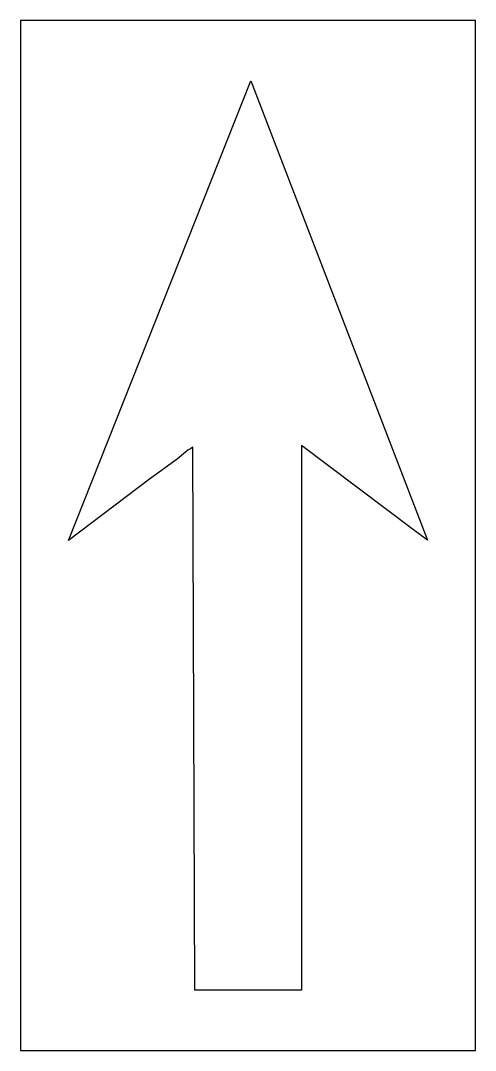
# Model space of a CAD drawing. Header units: inches. Extents: x 0 to 30, y 0 to 68.
import ezdxf

# ---------------------------------------------------------------- set-up
doc = ezdxf.new("R2010")
doc.units = ezdxf.units.IN
doc.header["$MEASUREMENT"] = 0
doc.layers.add('CUT', color=1, linetype='Continuous')

msp = doc.modelspace()

# ---------------------------------------------------------------- linework, layer by layer
at = {"layer": 'CUT'}
for points in [[(0, 0), (30, 0), (30, 68), (0, 68)], [(26.839, 33.681), (25.925, 34.364), (18.53, 39.941), (18.53, 3.967), (11.482, 3.967), (11.355, 39.831), (11.211, 39.731), (11.041, 39.624), (10.319, 39.039), (8.494, 37.718), (3.161, 33.675), (15.178, 64.033)]]:
    msp.add_lwpolyline(points, close=True, dxfattribs=at)

doc.saveas('drawing.dxf')
